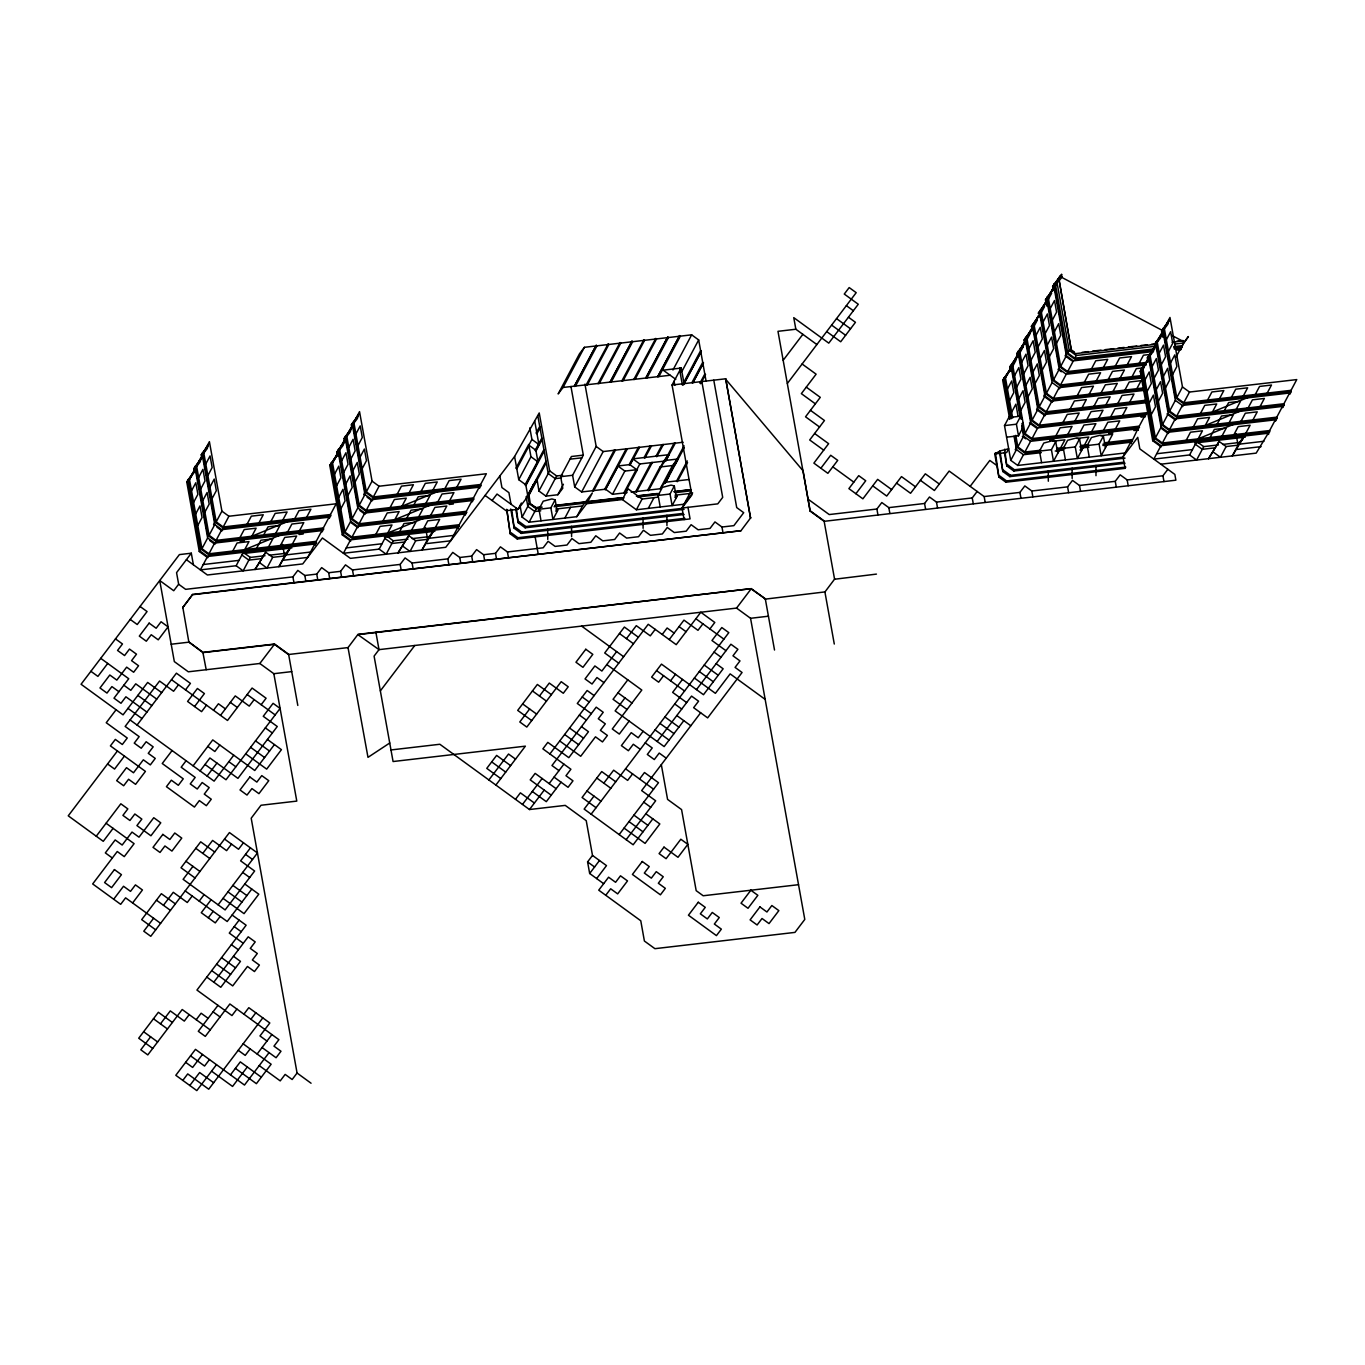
<?xml version="1.0" encoding="UTF-8"?>
<svg xmlns="http://www.w3.org/2000/svg" width="1365" height="1365" viewBox="0 0 1365 1365"><rect width="100%" height="100%" fill="white"/><g stroke="black" fill="none" stroke-linecap="round" stroke-linejoin="round"><path stroke-width="1.5" d="M1022.795 422.553L1022.777 427.757L1018.495 435.793L1006.585 437.175M316.219 541.342L316.424 542.536L209.169 555.009L207.736 557.688L199.29 551.528L186.766 482.033L194.137 471.522L189.445 479.2L201.952 548.696L208.947 553.798L316.219 541.342L321.918 530.61L214.663 543.065L207.651 537.964L195.144 468.485L200.058 462.001L201.269 458.111L196.56 465.789L209.084 535.285L216.079 540.386L323.351 527.931L329.05 517.198L221.778 529.654L214.783 524.57L202.276 455.074L207.19 448.59L208.401 444.7L203.692 452.378L216.216 521.874L223.212 526.975L330.466 514.52L336.182 503.787L228.911 516.243L221.915 511.158L209.408 441.663L203.692 452.378M194.632 472.717L193.898 468.622L201.269 458.111M208.401 444.7L201.03 455.21L206.968 447.379M189.445 479.2L195.144 468.485M196.56 465.789L202.276 455.074M186.766 482.033L194.137 471.522M191.527 490.786L195.809 482.749L197.891 494.318L193.608 502.371M198.659 477.375L202.924 469.338L205.023 480.907L200.74 488.96M205.791 463.964L210.056 455.927L212.155 467.512L207.872 475.549M195.69 513.957L199.972 505.903L202.054 517.489L197.771 525.542M202.822 500.546L207.105 492.492L209.186 504.077L204.904 512.131M209.954 487.134L214.237 479.081L216.318 490.666L212.036 498.72M199.29 551.528L200.706 548.849L188.199 479.354M213.537 524.706L214.97 522.027L202.464 452.532M201.952 548.696L207.651 537.964M209.084 535.285L214.783 524.57M216.216 521.874L221.915 511.158M316.424 542.536L315.008 545.215L314.786 544.021L207.531 556.476L200.399 569.888L236.145 565.741L243.158 570.826L250.29 557.432L264.998 555.709M208.947 553.798L214.663 543.065M216.079 540.386L221.778 529.654M223.212 526.975L228.911 516.243M323.351 527.931L323.556 529.125L216.301 541.598L214.868 544.277L209.8 540.574M330.466 514.52L330.688 515.714L223.433 528.187L222 530.866L216.933 527.163M192.653 594.44L182.671 607.681L192.653 594.44L740.871 530.729L192.499 594.713M232.784 551.033L237.066 542.98L248.976 541.598L244.71 549.651L287.588 532.077L291.871 524.041L303.781 522.641L299.515 530.695M239.916 537.622L244.199 529.569L256.108 528.187L251.843 536.24L294.721 518.666L299.003 510.629L310.913 509.23L306.63 517.284M247.048 524.211L251.331 516.158L263.24 514.776L258.975 522.829M749.197 588.895L358.005 634.35L348.024 647.59L288.442 654.518L274.433 644.314L202.924 652.624L189.07 642.147L203.078 652.351L274.587 644.041L288.595 654.245L297.809 705.432M236.145 565.741L243.277 552.33L250.29 557.432M256.62 548.252L260.903 540.216L272.812 538.834L268.547 546.87M263.752 534.841L268.035 526.805L279.944 525.423L275.679 533.459M270.884 521.447L275.167 513.394L287.077 512.011L282.811 520.048M202.924 652.624L206.2 669.72M265.697 552.245L255.067 569.444L265.697 552.245L272.693 557.329L284.603 555.947L289.534 549.464M272.693 557.329L266.994 568.062L259.981 562.96M280.456 545.488L284.739 537.435L296.649 536.053L292.383 544.106M350.754 541.069L342.308 534.909L329.784 465.414L337.155 454.903L332.463 462.581L344.97 532.077L351.965 537.179L459.237 524.723L464.936 513.991L357.664 526.446L350.669 521.345L338.162 451.866L343.076 445.382L344.287 441.492L339.578 449.17L352.102 518.666L359.097 523.768L466.352 511.312L472.068 500.58L364.796 513.035L357.801 507.951L345.294 438.455L350.208 431.971L351.419 428.081L346.71 435.759L359.234 505.255L366.229 510.356L473.484 497.901L479.2 487.168L371.928 499.624L364.933 494.539L352.426 425.044L357.34 418.56L358.551 414.67L353.842 422.365L366.349 491.844L373.362 496.945L480.617 484.49L486.332 473.757L379.06 486.23L372.065 481.128L359.541 411.633L353.842 422.365M337.65 456.098L336.916 452.003L344.287 441.492M344.782 442.687L344.048 438.592L351.419 428.081M358.551 414.67L351.18 425.18L357.118 417.349M332.463 462.581L338.162 451.866M339.578 449.17L345.294 438.455M346.71 435.759L352.426 425.044M329.784 465.414L337.155 454.903M286.036 553.269L278.904 566.68L290.95 546.785L286.036 553.269L269.212 555.231M334.544 474.167L338.81 466.13L340.909 477.699L336.626 485.752M341.677 460.756L345.942 452.719L348.041 464.288L343.758 472.341M348.792 447.345L353.074 439.308L355.156 450.894L350.89 458.93M355.924 433.933L360.206 425.897L362.288 437.482L358.022 445.519M338.708 497.338L342.99 489.284L345.072 500.87L340.789 508.923M345.84 483.927L350.123 475.873L352.204 487.459L347.921 495.512M352.972 470.515L357.255 462.462L359.336 474.047L355.054 482.101M360.104 457.104L364.387 449.051L366.468 460.636L362.186 468.69M314.786 544.021L307.654 557.432L283.818 560.196M323.556 529.125L322.14 531.821L321.918 530.61M330.688 515.714L329.272 518.41L329.05 517.198M274.433 644.314L259.828 663.492L188.319 671.802L174.328 661.598L159.722 580.534L173.73 590.721L178.644 584.237L176.563 572.652L191.305 553.2L193.386 564.786M342.308 534.909L343.724 532.231L331.217 462.735M363.687 494.676L365.12 491.997L352.597 422.502M344.97 532.077L350.669 521.345M352.102 518.666L357.801 507.951M359.234 505.255L364.933 494.539M366.349 491.844L372.065 481.128M459.237 524.723L458.026 528.596L457.804 527.402L350.549 539.857L343.417 553.269L379.163 549.122L386.176 554.207L393.291 540.813L408.016 539.09M351.965 537.179L357.664 526.446M359.097 523.768L364.796 513.035M366.229 510.356L371.928 499.624M373.362 496.945L379.06 486.23M466.352 511.312L466.574 512.506L359.319 524.979L357.886 527.658L351.129 522.727M473.484 497.901L473.706 499.095L366.451 511.568L365.018 514.247L359.951 510.544M480.617 484.49L480.838 485.701L373.583 498.157L372.15 500.836L367.066 497.15M375.802 534.415L380.084 526.361L391.994 524.979L387.728 533.033L430.606 515.458L434.889 507.422L446.799 506.023L442.533 514.076M382.934 521.003L387.216 512.95L399.126 511.568L394.86 519.621L437.738 502.047L442.021 494.011L453.931 492.629L449.648 500.665M390.066 507.592L394.349 499.539L406.258 498.157L401.975 506.21L444.871 488.636L449.153 480.599L461.063 479.217L456.78 487.254M397.198 494.181L401.481 486.128L413.39 484.746L409.108 492.799M379.163 549.122L386.295 535.711L393.291 540.813M399.638 531.633L403.921 523.597L415.83 522.215L411.565 530.251M406.77 518.222L411.053 510.186L422.962 508.804L418.697 516.84M413.902 504.828L418.185 496.775L430.094 495.393L425.812 503.429M421.034 491.417L425.317 483.364L437.227 481.982L432.944 490.018M408.715 535.626L398.085 552.825L408.715 535.626L415.711 540.711L427.62 539.329L432.534 532.845M348.024 647.59L367.987 757.353L389.742 743.004M415.711 540.711L410.012 551.443L402.999 546.341M423.474 528.869L427.757 520.833L439.667 519.434L435.401 527.487M429.054 536.65L421.922 550.061L433.968 530.166L429.054 536.65L412.23 538.612M457.804 527.402L450.672 540.813L426.836 543.577M466.574 512.506L465.158 515.202L464.936 513.991M473.706 499.095L472.29 501.791L472.068 500.58M480.838 485.701L479.405 488.38L479.2 487.168M186.391 559.684L207.395 574.989L302.74 563.916L322.413 537.981L350.413 558.37L445.758 547.297L514.588 456.524L539.226 412.947L549.651 470.857L538.936 491.025L545.932 496.126L557.841 494.744L562.772 488.261L560.674 476.675L571.406 456.507L583.316 455.125L570.962 386.517M529.825 427.842L531.923 439.428L528.869 445.161L535.865 450.262L537.947 461.848L525.764 484.78L529.245 503.719L522.113 517.13L529.108 522.215L576.781 516.687L586.626 503.719L592.325 492.987L582.497 505.954L576.781 516.687M529.006 445.894L516.806 468.826L515.919 468.195L528.733 444.444L530.951 456.746L518.751 479.678L525.764 484.78M539.755 426.494L536.087 433.029L536.957 433.678L540.011 427.945M584.408 347.307L579.494 353.791L558.149 393.939L563.062 387.455L584.408 347.307L691.663 334.835L698.675 339.936L706.08 381.125M537.742 445.434L539.482 442.158M541.837 438.08L535.131 450.348L536.001 450.996L542.093 439.513M535.865 450.262L538.919 444.529L534.756 421.358M574.716 385.732L596.215 345.311L596.949 345.84L575.45 386.261L574.204 386.397L596.215 345.311M543.918 449.648L525.013 484.865L525.883 485.513L544.191 451.098M521.379 503.02L518.018 509.333L506.091 510.715L485.087 495.427M546.273 462.684L527.982 497.082L527.095 496.45L533.834 483.773M608.125 343.929L586.131 385.015L587.377 384.879L608.858 344.458L607.613 344.594M546 461.233L527.095 496.45M533.288 485.633L536.991 479.166L527.846 496.365L518.018 509.333L497.014 494.045L492.082 500.528M510.271 533.886L506.773 509.452L510.271 533.886L517.267 538.987L690.076 518.905L687.994 507.319M684.104 514.468L521.208 533.391L514.213 528.289L511.756 509.657M684.07 509.35L525.167 527.811L518.171 522.71L516.397 507.934M542.161 507.149L535.882 507.882L530.337 503.856L536.036 507.609L540.216 507.115M620.051 342.53L598.041 383.633L599.286 383.48L620.785 343.076L619.539 343.212M517.267 538.987L517.932 537.725L684.786 518.325L684.121 519.587L682.039 508.019L691.185 490.803L675.283 492.663M521.208 533.391L521.891 532.128L682.79 513.428M525.167 527.811L525.832 526.549L682.654 508.326M529.108 522.215L536.24 508.821L540.216 508.343M541.035 520.833L538.953 509.247L543.219 501.211L551.887 498.942L555.146 499.829L557.227 511.414L555.606 510.971M545.932 496.126L556.647 475.958L562.602 475.276M610.479 381.569L631.961 341.148L632.695 341.677L611.213 382.098L609.967 382.251L631.961 341.148M556.664 508.957L557.944 510.066L552.944 519.451L550.863 507.865L555.146 499.829M557.841 494.744L563.421 484.251M643.888 339.766L621.877 380.852L623.122 380.716L644.621 340.295L643.376 340.448M627.03 492.611L612.527 494.301L605.514 489.199L581.678 491.963L574.682 486.878L572.6 475.293L583.316 455.125M547.706 529.125L547.757 539.38M574.682 486.878L596.181 446.457L584.937 384.094M655.797 338.383L633.804 379.47L635.049 379.334L656.531 338.912L655.285 339.049M564.871 518.069L570.57 507.336M581.678 491.963L603.176 451.559L683.097 442.26M646.225 377.423L667.724 337.001L668.458 337.53L646.959 377.951L645.713 378.088L667.724 337.001M571.543 526.361L571.594 536.616M658.152 376.023L679.634 335.619L680.367 336.148L658.886 376.569L657.64 376.706L679.634 335.619M605.514 489.199L617.867 465.977L629.777 464.595L636.79 469.696L639.827 463.964L663.663 461.199L668.577 454.716L632.831 458.862L629.777 464.595M672.962 370L691.663 334.835M612.527 494.301L624.863 471.079L637.404 469.628L624.556 493.516L623.822 492.987L636.158 469.765L637.404 469.628M680.555 372.389L679.804 368.226L681.203 367.816L684.189 384.418M701.849 381.552L722.699 497.372L717.785 503.856L682.039 508.019L691.867 495.051L672.058 385.015L681.203 367.816M682.056 371.161L698.675 339.936M683.012 383.804L700.603 350.737L701.337 351.266L683.746 384.333M586.626 503.719L622.372 499.556L628.071 488.841L642.079 499.027L658.203 497.15M683.234 385.015L701.337 351.266M691.953 382.61L702.702 362.39L703.436 362.919L692.686 383.138M693.147 381.978L703.436 362.919M699.921 383.241L704.801 374.061L705.534 374.59L700.654 383.77M622.372 499.556L636.38 509.759L642.079 499.027M659.995 467.001L647.658 490.223L648.392 490.752L661.24 466.864L659.995 467.001L672.536 465.55L677.45 459.067L665.54 460.449L660.626 466.932L663.663 461.199M665.54 460.449L668.577 454.716M665.642 461.046L675.3 443.164L674.054 443.318L664.909 460.517L665.642 461.046L669.311 454.17M643.052 518.052L643.103 528.306M648.29 508.377L654.006 497.645M631.176 492.134L660.199 488.755L672.536 465.55M684.07 445.775L664.533 482.528L665.267 483.056L684.343 447.481M660.216 506.995L658.135 495.41L662.4 487.356L671.068 485.104L674.327 485.974L676.409 497.56L674.788 497.116L677.125 496.212L675.846 495.103M660.199 488.755L665.113 482.272L677.45 459.067M665.267 483.056L669.174 475.72M675.044 464.697L677.978 459.186M725.685 378.788L750.562 518.052L725.685 378.788L672.058 385.015M687.278 460.926L676.545 481.128L677.279 481.674L687.55 462.616M677.125 496.212L672.126 505.596L670.044 494.028L674.327 485.974M666.888 515.288L666.939 525.525M876.449 574.102L834.578 579.238L824.153 521.328L810.145 511.124L802.995 470.311M768.444 616.212L750.562 618.294L736.554 608.09L379.009 649.638L357.869 634.623L751.313 588.639L765.304 598.843L774.518 650.03M810.145 511.124L777.982 331.32L795.846 329.238L816.867 344.543M751.159 588.929L765.304 598.843M824.153 521.328L1175.879 480.19L1174.838 474.406L1139.826 448.897L1137.745 437.329L1123.003 456.78L1125.084 468.349L1005.903 482.203L998.907 477.102L994.727 453.948L1000.05 450.945L1008.667 448.761L1006.653 452.549L994.727 453.948M765.168 599.133L824.904 591.915L834.288 644.041M1009.691 419.106L1002.695 380.272L1010.066 369.744L1005.374 377.44L1012.676 417.98M1010.561 370.939L1009.827 366.861L1017.198 356.333L1012.506 364.028L1025.013 433.524L1032.008 438.626L1139.28 426.153L1144.979 415.438L1037.724 427.893L1030.712 422.792L1018.205 353.296L1023.119 346.812L1024.33 342.939L1019.638 350.617L1032.145 420.113L1039.14 425.215L1146.412 412.742L1145.201 416.632L1140.986 417.127M1017.693 357.528L1016.959 353.45L1024.33 342.939M1024.825 344.134L1024.091 340.039L1031.462 329.528L1031.684 330.722L1026.753 337.206L1038.594 316.117L1033.885 323.795L1046.409 393.291L1053.405 398.392L1144.774 387.779M1045.726 302.706L1038.355 313.216L1045.726 302.706L1041.017 310.384L1053.541 379.88L1060.537 384.981L1141.976 375.529M1046.58 305.948L1045.488 299.805L1052.842 289.295L1048.149 296.99L1060.656 366.468L1067.669 371.57L1147.112 362.339M1053.353 290.489L1052.62 286.394L1061.629 274.399L1061.765 277.385L1164.14 331.354M1005.374 377.44L1017.198 356.333M1012.506 364.028L1018.205 353.296M1019.638 350.617L1031.462 329.528M1033.885 323.795L1044.293 305.385M1041.017 310.384L1052.842 289.295M1048.149 296.99L1059.974 275.884M1002.695 380.272L1010.066 369.744M1010.288 370.956L1015.987 360.224M1017.42 357.545L1023.119 346.812M1024.552 344.134L1030.251 333.401M1031.684 330.722L1037.383 320.007M1038.799 317.311L1044.515 306.596M1045.931 303.9L1051.647 293.185M1053.063 290.506L1058.779 279.774M1060.196 277.095L1061.629 274.399M1071.406 350.651L1059.189 280.61L1071.406 350.651L1075.484 353.637L1155.404 344.338M1007.455 389.025L1011.738 380.971L1013.82 392.557L1009.537 400.61M1014.587 375.614L1018.87 367.56L1020.952 379.146L1016.669 387.199M1021.72 362.203L1026.002 354.149L1028.084 365.735L1023.801 373.788M1028.852 348.792L1033.117 340.755L1035.216 352.324L1030.933 360.377M1035.984 335.381L1040.249 327.344L1042.331 338.912L1038.065 346.966M1043.099 321.969L1047.382 313.933L1049.463 325.518L1045.198 333.555M1050.231 308.558L1054.514 300.522L1056.595 312.107L1052.33 320.144M1125.016 452.975L1017.761 465.448L1010.748 460.346L1004.504 425.59L1010.202 414.875M1011.619 412.179L1015.901 404.142L1017.983 415.728M1018.751 398.785L1023.033 390.731L1025.115 402.317L1020.849 410.353M1025.883 385.374L1030.166 377.32L1032.247 388.906L1027.964 396.942M1033.015 371.963L1037.298 363.909L1039.379 375.494L1035.097 383.548M1040.147 358.551L1044.43 350.498L1046.511 362.083L1042.229 370.137M1047.279 345.14L1051.562 337.087L1053.643 348.672L1049.361 356.726M1054.411 331.729L1058.677 323.676L1060.776 335.261L1056.493 343.315M1018.495 435.793L1016.413 424.208L1020.696 416.171L1022.095 418.68M998.907 477.102L995.409 452.668M1125.067 463.23L1009.861 476.624L1002.848 471.522L1000.05 450.945M1015.219 449.768L1016.635 447.072L1014.809 436.851M1025.524 337.36L1038.031 406.855L1036.598 409.534L1045.061 415.694L1046.494 413.015L1145.337 401.532M1043.73 396.123L1045.163 393.444L1033.015 325.996M1054.036 283.715L1066.56 353.211L1065.127 355.89L1071.9 360.821M1125.033 458.111L1013.803 471.027L1006.807 465.926L1004.691 449.221M1010.748 460.346L1016.464 449.614L1014.024 436.1M1040.778 450.194L1024.876 452.037L1017.88 446.935L1023.579 436.203L1021.754 425.982M1025.013 433.524L1030.712 422.792M1032.145 420.113L1037.844 409.381L1025.337 339.885M1145.593 400.269L1046.273 411.803L1039.277 406.702L1044.976 395.969L1032.469 326.491M1046.409 393.291L1052.108 382.575L1039.601 313.08M1053.541 379.88L1059.24 369.164L1046.733 299.669M1060.656 366.468L1066.372 355.753L1053.848 286.258M1154.722 348.877L1074.801 358.159L1067.788 353.074L1069.222 350.378L1056.715 280.883M1005.903 482.203L1006.585 480.941L1125.75 467.086L1125.084 468.349M1009.861 476.624L1010.527 475.344L1123.753 462.189M1013.803 471.027L1014.485 469.765L1123.617 457.087M1017.761 465.448L1023.46 454.716L1041.341 452.634M1024.876 452.037L1030.592 441.304L1137.847 428.849L1138.069 430.043L1133.854 430.538M1032.008 438.626L1037.724 427.893M1039.14 425.215L1044.856 414.482L1148.136 402.487M1046.273 411.803L1051.971 401.071L1145.337 390.236M1053.405 398.392L1059.104 387.66L1142.539 377.969M1060.537 384.981L1066.236 374.249L1146.156 364.967M1067.669 371.57L1073.368 360.855L1153.288 351.556M1074.801 358.159L1076.217 355.48L1156.138 346.198M1144.058 389.093L1053.626 399.604L1052.193 402.283L1045.419 397.351M1059.325 388.871L1060.759 386.193L1142.778 376.655M1041.597 462.667L1039.499 451.098L1043.781 443.045L1052.449 440.776L1055.708 441.663L1057.79 453.248M1055.845 435.862L1060.127 427.808L1072.054 426.426L1067.771 434.462M1062.977 422.45L1067.259 414.397L1079.169 413.015L1074.903 421.051M1070.109 409.039L1074.391 400.986L1086.301 399.604L1082.035 407.657M1077.241 395.628L1081.524 387.575L1093.433 386.193L1089.151 394.246M1084.373 382.217L1088.656 374.164L1100.565 372.781L1096.283 380.835M1091.505 368.806L1095.771 360.752L1107.698 359.37L1103.415 367.424M1059.206 450.552L1053.507 461.285L1051.425 449.699L1055.708 441.663M1048.269 470.959L1048.32 481.214M1060.639 447.874L1064.922 439.837L1052.995 441.219M1065.434 459.903L1063.335 448.317L1067.618 440.281L1076.285 438.011L1079.544 438.899L1081.626 450.467L1079.988 450.041L1082.343 449.136L1081.063 448.027L1089.014 447.106M1079.681 433.08L1083.964 425.044L1095.89 423.662L1091.608 431.698M1086.813 419.669L1091.096 411.633L1103.005 410.251L1098.74 418.287M1093.945 406.258L1098.228 398.222L1110.137 396.84L1105.872 404.876M1101.077 392.847L1105.36 384.811L1117.27 383.428L1112.987 391.465M1108.209 379.453L1112.492 371.399L1124.402 370.017L1120.119 378.054M1115.341 366.042L1119.607 357.988L1131.534 356.606L1127.251 364.643M1083.042 447.788L1077.343 458.521L1075.262 446.935L1079.544 438.899M1072.105 468.195L1072.156 478.45M1084.475 445.109L1088.758 437.056L1076.831 438.455M1089.27 457.139L1087.171 445.553L1091.454 437.5L1100.122 435.247L1103.381 436.118L1105.462 447.703M1103.517 430.316L1107.8 422.263L1119.727 420.881L1115.444 428.934M1110.649 416.905L1114.932 408.852L1126.842 407.47L1122.576 415.523M1117.781 403.494L1122.064 395.458L1133.974 394.058L1129.708 402.112M1124.914 390.083L1129.196 382.046L1141.106 380.647L1136.823 388.701M1132.046 376.672L1136.328 368.635L1144.262 367.714M1139.178 363.261L1143.443 355.224L1149.415 354.525M1106.879 445.024L1101.18 455.756L1099.098 444.171L1103.381 436.118M1161.188 446.901L1152.725 440.741L1140.219 371.246L1147.573 360.718L1142.88 368.413L1155.387 437.909L1162.4 443.011L1269.655 430.538L1275.354 419.823L1168.099 432.278L1161.103 427.177L1148.579 357.681L1153.493 351.197L1154.705 347.324L1150.013 355.002L1162.519 424.498L1169.532 429.6L1276.787 417.144L1282.486 406.412L1175.231 418.867L1168.218 413.766L1155.711 344.287L1160.625 337.803L1161.837 333.913L1157.145 341.591L1169.651 411.087L1176.647 416.188L1283.919 403.733L1289.618 393.001L1182.363 405.456L1175.35 400.372L1162.843 330.876L1167.757 324.392L1168.969 320.502L1164.277 328.18L1176.784 397.676L1183.779 402.777L1291.051 390.322L1296.75 379.589L1189.495 392.045L1182.482 386.96L1169.976 317.465L1164.277 328.18M1148.084 361.913L1147.351 357.835L1154.705 347.324M1161.837 333.913L1154.466 344.424L1160.421 336.592M1162.707 337.138L1161.598 331.012L1168.969 320.502M1142.88 368.413L1148.579 357.681M1150.013 355.002L1155.711 344.287M1157.145 341.591L1162.843 330.876M1140.219 371.246L1147.573 360.718M1095.941 465.431L1095.993 475.685M1108.312 442.345L1112.594 434.292L1100.668 435.674M1144.962 379.999L1149.245 371.945L1151.326 383.531L1147.044 391.584M1152.094 366.588L1156.377 358.551L1158.458 370.12L1154.176 378.173M1159.226 353.177L1163.509 345.14L1165.591 356.709L1161.308 364.762M1166.358 339.766L1170.641 331.729L1172.723 343.315L1168.44 351.351M1149.142 403.17L1153.408 395.116L1155.507 406.702L1151.224 414.738M1156.257 389.759L1160.54 381.705L1162.622 393.291L1158.356 401.344M1163.389 376.348L1167.672 368.294L1169.754 379.88L1165.488 387.933M1170.522 362.936L1174.804 354.883L1176.886 366.468L1172.603 374.522M1172.228 342.393L1183.045 340.602L1176.732 341.335M1123.003 456.78L1130.715 442.243L1102.92 445.485M1130.715 442.243L1130.937 443.454L1137.847 428.849M1175.879 357.323L1180.623 348.382L1174.327 349.116M1138.069 430.043L1139.28 426.153M1176.647 350.071L1180.844 349.594L1183.489 343.024L1188.403 336.541L1182.056 345.703L1173.644 346.676M1152.725 440.741L1154.159 438.063L1141.635 368.567M1155.387 437.909L1161.103 427.177M1162.519 424.498L1168.218 413.766M1169.651 411.087L1175.35 400.372M1176.784 397.676L1182.482 386.96M1269.655 430.538L1268.443 434.428L1268.221 433.234L1160.967 445.69L1153.834 459.101L1189.598 454.954L1196.593 460.039L1203.725 446.628L1218.45 444.922M1162.4 443.011L1168.099 432.278M1169.532 429.6L1175.231 418.867M1176.647 416.188L1182.363 405.456M1183.779 402.777L1189.495 392.045M1276.787 417.144L1277.009 418.338L1169.737 430.811L1168.321 433.49L1161.547 428.559M1283.919 403.733L1284.141 404.927L1176.869 417.4L1175.453 420.079L1166.99 413.919M1182.568 406.668L1184.001 403.989L1291.256 391.516L1291.051 390.322M1186.236 440.247L1190.502 432.193L1202.428 430.811L1198.146 438.847L1241.024 421.29L1245.307 413.237L1257.233 411.855L1252.951 419.908M1193.351 426.836L1197.634 418.782L1209.561 417.4L1205.278 425.453L1248.156 407.879L1252.439 399.843L1264.365 398.444L1260.083 406.497M1200.483 413.424L1204.766 405.371L1216.693 403.989L1212.41 412.042L1255.288 394.468L1259.571 386.431L1271.48 385.032L1267.215 393.086M1207.616 400.013L1211.898 391.96L1223.808 390.578L1219.542 398.631M1189.598 454.954L1196.73 441.543L1203.725 446.628M1210.073 437.465L1214.338 429.429L1226.265 428.047L1221.982 436.083M1217.188 424.054L1221.47 416.018L1233.397 414.636L1229.114 422.672M1224.32 410.643L1228.602 402.607L1240.529 401.225L1236.246 409.261M1231.452 397.249L1235.735 389.196L1247.644 387.814L1243.379 395.85M1219.133 441.441L1208.52 458.657L1219.133 441.441L1226.128 446.543L1238.055 445.161L1242.969 438.677M1226.128 446.543L1220.429 457.275L1213.434 452.173M1233.909 434.701L1238.174 426.648L1250.101 425.266L1245.818 433.319M1239.471 442.482L1232.339 455.893L1244.402 435.998L1239.471 442.482L1222.648 444.444M1160.847 464.202L1256.175 453.129L1268.221 433.234M1277.009 418.338L1275.575 421.017L1275.354 419.823M1284.141 404.927L1282.708 407.623L1282.486 406.412M1291.256 391.516L1289.84 394.212L1289.618 393.001M193.898 468.622L199.836 460.79M107.733 663.424L97.905 676.392L90.892 671.29M116.076 709.766L106.248 722.733L127.252 738.021L122.321 744.505L115.325 739.403L110.411 745.887L145.424 771.379L135.596 784.346L128.583 779.261L123.669 785.745L116.673 780.644L126.501 767.676L133.497 772.778L143.342 759.81L150.338 764.895L155.252 758.411L148.256 753.326L153.17 746.843L146.157 741.741L141.243 748.225L134.248 743.123L139.162 736.639L125.153 726.436L159.569 681.05L173.577 691.253L178.491 684.769M344.048 438.592L349.986 430.76M336.916 452.003L342.854 444.171M117.407 750.989L68.25 815.826L103.262 841.318L113.09 828.35M137.08 725.054L176.409 673.184L190.417 683.387L185.504 689.871M124.42 756.091L114.575 769.058L107.579 763.956M96.25 836.216L120.837 803.797L127.832 808.899L122.918 815.383L129.931 820.484L134.845 814.001L141.841 819.102L136.927 825.586L150.935 835.772L160.763 822.822L153.767 817.72L139.008 837.172L132.013 832.07L122.185 845.037L115.172 839.936L105.344 852.903L112.34 858.005M194.581 706.541L204.409 693.574L197.413 688.489L187.585 701.456L201.576 711.643L206.507 705.159M178.644 584.237L185.64 589.339L292.912 576.883L297.826 570.399L304.822 575.484L316.748 574.102L321.662 567.618L328.658 572.72L340.585 571.338L345.499 564.854L352.494 569.956L400.167 564.41L405.081 557.927L412.094 563.028L447.839 558.865L452.753 552.398L459.766 557.483L471.676 556.101L476.59 549.617L483.602 554.719L495.512 553.337L500.426 546.853L507.439 551.955L543.185 547.792L548.099 541.308L555.111 546.409L567.021 545.027L571.935 538.544L578.948 543.645L590.857 542.263L595.771 535.78L602.784 540.864L614.694 539.482L619.608 532.998L626.62 538.1L638.53 536.718L643.444 530.234L650.457 535.336L662.366 533.954L667.28 527.47L674.293 532.555L686.203 531.173L691.117 524.689L698.129 529.791L710.039 528.409L714.953 521.925L721.966 527.027L733.875 525.644L743.703 512.677L736.708 507.575L713.776 380.17M172.092 750.545L162.247 763.513L183.251 778.818L178.337 785.302L171.342 780.2L166.428 786.684L194.427 807.073L199.341 800.59L206.354 805.691L211.268 799.207L204.272 794.106L209.186 787.622L202.174 782.52L197.26 789.004L190.264 783.919L195.178 777.436L181.17 767.232L186.084 760.749M213.503 710.261L218.417 703.777L225.413 708.879M220.499 715.362L235.258 695.911L249.249 706.115L254.18 699.631M193.096 765.85L212.752 739.915L254.76 770.508L274.433 744.573M200.092 770.952L209.92 757.985L237.937 778.374L277.266 726.504L263.257 716.301L273.085 703.333L280.098 708.435L226.01 779.756L205.006 764.468M219.765 745.017L214.851 751.501L207.838 746.399M113.687 899.228L123.515 886.26L130.528 891.362L135.442 884.878L142.438 889.98L132.61 902.948M207.088 776.037L216.933 763.069M261.176 704.715L266.09 698.232L252.081 688.045L227.511 720.464L171.495 679.668M233.756 755.203L214.1 781.138L130.084 719.952M153.614 918.236L143.786 931.203L150.781 936.305L229.439 832.565L257.439 852.971L218.11 904.841M163.442 905.268L173.27 892.301L187.278 902.504L192.192 896.02M192.943 866.365L183.115 879.333L225.123 909.926L254.624 871.024L240.615 860.837L250.443 847.87M202.771 853.398L212.599 840.431L226.607 850.634L231.521 844.15M199.205 901.122L204.119 894.638M243.448 842.768L238.534 849.252L224.525 839.048M211.114 899.74L201.286 912.707L215.278 922.894L220.209 916.41M533.101 485.087L535.558 481.845M208.282 917.809L213.196 911.325M380.357 690.878L414.772 645.491M251.791 889.093L227.204 921.512L185.196 890.918M150.628 1036.837L140.8 1049.804L147.795 1054.906L182.21 1009.52L210.21 1029.91M160.456 1023.869L170.301 1010.902L184.292 1021.105L189.206 1014.622M239.114 920.129L229.286 933.097L243.294 943.3M213.793 982.203L248.208 936.817L255.204 941.918L250.29 948.402L257.303 953.487L252.371 959.97L259.384 965.072L254.47 971.556L247.457 966.454L232.715 985.905L211.712 970.617M196.219 1019.706L201.133 1013.222L208.128 1018.324M217.973 1005.357L198.3 1031.292L205.296 1036.393L229.883 1003.975L278.904 1039.669L273.973 1046.153L280.985 1051.255L276.071 1057.738L262.063 1047.535M182.808 1080.398L187.722 1073.914L208.726 1089.202L262.814 1017.88M202.464 1054.463L192.636 1067.43L185.64 1062.328M236.879 1009.076L231.965 1015.56L196.952 990.069L246.127 925.231L232.118 915.028M189.803 1085.499L199.648 1072.532L213.64 1082.718M209.476 1059.564L204.562 1066.048L190.554 1055.845M243.891 1014.178L248.805 1007.694L269.809 1022.982L259.981 1035.95L266.977 1041.051M216.472 1064.666L196.816 1090.601L175.812 1075.296L195.468 1049.361L244.489 1085.056L269.059 1052.637M250.887 1019.28L255.801 1012.796M230.48 1074.852L240.308 1061.885L261.312 1077.19M250.136 1048.917L245.222 1055.401L238.227 1050.299M247.304 1066.986L232.562 1086.438L211.558 1071.15M257.149 1054.019L271.891 1034.568M783.186 360.275L802.859 334.34M692.652 492.867L684.053 504.214L636.38 509.759M529.62 708.998L519.792 721.966L526.805 727.067L561.203 681.681L568.215 686.783L563.301 693.266L549.293 683.063L539.465 696.031M787.366 383.446L856.196 292.673L849.184 287.571L844.27 294.055L858.278 304.241L828.777 343.144L793.765 317.653L795.846 329.238M488.875 779.961L508.531 754.026L515.526 759.128M495.87 785.063L525.371 746.16L393.069 761.534L374.095 656.121L379.009 649.638L375.887 632.268M259.828 663.492L273.836 673.696L296.785 801.101L261.022 805.248L251.194 818.215L297.075 1073.026L292.161 1079.51L285.149 1074.409L280.235 1080.892L259.231 1065.604M616.622 651.6L601.88 671.051L594.884 665.949L585.039 678.917L592.052 684.019L596.966 677.535L603.961 682.636M626.467 638.632L636.295 625.665L650.303 635.851L655.217 629.367M515.475 799.327L520.389 792.843L534.398 803.047M549.89 753.941L648.221 624.283L676.221 644.672L700.808 612.254L714.799 622.457L709.885 628.941M522.471 804.429L542.144 778.494M390.987 749.948L439.854 744.266L529.484 809.53L544.226 790.079M549.139 783.595L563.899 764.144M627.798 679.855L613.056 699.307L627.064 709.51M662.213 634.469L667.127 627.985L674.139 633.087M740.734 531.019L750.716 517.762M561.066 782.213L546.307 801.664L532.299 791.461M624.965 697.925L615.137 710.892L664.158 746.587L683.814 720.652M669.225 639.571L683.967 620.12L697.976 630.323L702.89 623.839M629.146 721.095L619.318 734.063L612.305 728.961L641.806 690.059L606.794 664.567M663.561 675.709L658.647 682.193L651.634 677.091L661.479 664.124L703.487 694.717L723.143 668.782L716.147 663.68M820.877 468.229L830.705 455.262L837.718 460.363L827.872 473.331L813.881 463.127L828.623 443.676L814.615 433.49M670.556 680.811L675.47 674.327M593.98 796.119L584.152 809.087L633.155 844.781L652.828 818.846M603.808 783.152L613.653 770.184L627.644 780.388L632.575 773.904M643.154 731.282L638.223 737.765L631.227 732.664L621.399 745.631L628.395 750.733L633.309 744.249L640.322 749.351M682.483 679.412L672.638 692.379L686.646 702.583M736.554 608.09L751.313 588.639M591.147 814.188L728.808 632.643L721.812 627.542L711.967 640.509L725.975 650.713M657.145 741.485L691.56 696.099L698.573 701.201L693.642 707.684L707.65 717.888L742.065 672.501L735.07 667.4L739.984 660.916L732.971 655.814L737.902 649.331L730.889 644.229L696.474 689.615M639.571 779.005L644.485 772.522L658.493 782.708L619.164 834.578M855.889 493.721L865.717 480.753L858.721 475.651L848.894 488.619L862.885 498.822L877.644 479.371L891.635 489.574M603.671 883.684L589.663 873.481L587.581 861.912L592.495 855.428L586.233 820.672L565.229 805.384L529.484 809.53M700.654 712.786L641.652 790.591L655.661 800.777L626.16 839.68M589.663 873.481L599.491 860.513M596.659 878.582L606.487 865.615L592.495 855.428M808.216 499.266L829.22 514.554L876.893 509.026L881.807 502.542L888.803 507.626L924.566 503.48L929.48 496.996L936.475 502.098L972.238 497.935L977.152 491.451M1052.62 286.394L1058.557 278.562M1058.899 281.156L1062.055 276.822M1045.488 299.805L1051.425 291.974M824.75 592.205L834.732 578.948M1038.594 316.117L1031.223 326.627L1037.161 318.796M1024.091 340.039L1030.029 332.207M605.753 895.269L610.667 888.786L617.663 893.887L627.508 880.92L620.495 875.818L615.581 882.302L608.585 877.2L598.74 890.168L640.765 920.761L644.399 941.031L654.91 948.675L794.942 932.397L804.787 919.43L750.562 618.294M1016.959 353.45L1022.897 345.618M1009.827 366.861L1015.782 359.029M970.157 486.35L989.813 460.432L996.825 465.516M920.385 480.309L934.394 490.513L949.153 471.061L984.148 496.553L1019.911 492.407L1024.825 485.923L1031.821 491.008L1067.584 486.861L1072.498 480.378L1079.493 485.479L1115.256 481.316L1120.17 474.832L1127.166 479.934L1162.929 475.788L1167.843 469.304M1161.598 331.012L1167.536 323.181M1147.351 357.835L1153.288 350.003M679.804 368.226L663.185 370.171L675.777 379.334M1082.104 352.341L1088.4 351.607M1092.614 351.112L1101.026 350.14M1105.223 349.645L1113.635 348.672M1117.85 348.177L1124.163 347.444M1128.36 346.966L1136.772 345.976M1140.986 345.499L1147.3 344.765M1151.497 344.27L1155.711 343.792M1175.077 343.997L1183.489 343.024L1183.045 340.602M1152.828 350.327L1075.006 359.37L1066.56 353.211M1173.866 347.887L1182.278 346.915M1145.696 363.738L1067.874 372.781L1059.428 366.622L1046.904 297.126M569.973 459.186L581.9 457.804M1020.696 416.171L1008.769 417.553L1009.486 418.816L1009.486 416.206L1010.544 416.803M560.674 476.675L572.6 475.293M1004.504 425.59L1016.413 424.208M561.186 477.955L555.231 478.637L548.218 473.536L537.793 415.625M1146.617 413.953L1039.362 426.426L1030.899 420.266L1018.392 350.771M449.153 504.47L453.351 503.992M665.113 482.272L688.95 479.507M1139.502 427.364L1032.23 439.837L1023.767 433.678L1021.924 423.457M1049.736 440.315L1053.934 439.82M1108.619 433.473L1112.833 432.978M240.103 541.342L244.318 540.847M299.003 534.5L303.201 534.005M554.872 505.408L621.877 497.628M638.615 495.683L657.469 493.499M674.208 491.554L690.963 489.608L674.071 491.827M554.719 505.698L623.822 497.662M636.38 496.212L659.414 493.533M554.122 506.739L583.913 503.275M585.909 503.037L623.651 498.652M637.557 497.048L659.397 494.505M1056.664 448.334L1064.615 447.413M1080.5 445.57L1088.451 444.649M1104.336 442.806L1132.148 439.564M538.953 509.247L550.863 507.865M658.135 495.41L670.044 494.028M1039.499 451.098L1051.425 449.699M1063.335 448.317L1075.262 446.935M1087.171 445.553L1099.098 444.171M1039.823 451.525L1025.098 453.231L1016.635 447.072M1056.647 449.58L1065.058 448.59M1079.783 446.884L1088.195 445.911M1102.92 444.205L1132.37 440.776M540.779 510.8L534.824 511.5L527.811 506.398L526.088 496.741M555.845 509.043L582.497 505.954M675.027 495.205L689.752 493.499M1055.247 451.03L1063.181 450.092M191.305 553.2L179.395 554.6L81.064 684.257L123.072 714.851L147.659 682.432L161.667 692.635M459.442 525.917L352.187 538.39L343.724 532.231M1269.877 431.75L1162.605 444.222L1154.159 438.063M243.499 553.525L291.871 547.911M384.418 537.162L434.889 531.292M1194.836 442.994L1245.307 437.124M203.249 564.53L238.994 560.367M286.667 554.838L310.503 552.057M346.266 547.911L382.012 543.748M429.685 538.22L453.521 535.438M1156.684 453.743L1192.447 449.58M1240.12 444.052L1263.956 441.27M260.766 558.729L248.857 560.111L241.861 555.009M403.784 542.11L391.874 543.492L384.879 538.39M1214.219 447.925L1202.292 449.324L1195.296 444.222M1237.27 449.409L1261.106 446.645M171.188 644.229L189.07 642.147M273.836 673.696L291.718 671.614M798.525 884.691L703.18 895.764L696.184 890.663L681.579 809.599L667.57 799.395L661.325 764.656M563.062 387.455L670.181 375.256M1171.58 335.278L1182.755 341.165M1184.001 403.989L1175.538 397.829L1163.031 328.334M1176.869 417.4L1168.406 411.24L1155.899 341.745M1071.696 350.088L1074.426 352.085M1069.222 350.378L1076.217 355.48M1169.737 430.811L1161.274 424.651L1148.767 355.156M1066.372 355.753L1073.368 360.855M1059.24 369.164L1066.236 374.249M1057.994 369.301L1061.373 371.775M1160.967 445.69L1153.971 440.588L1141.447 371.092L1146.156 363.414M1060.759 386.193L1052.296 380.033L1039.772 310.538M1052.108 382.575L1059.104 387.66M1045.163 393.444L1053.626 399.604M1044.976 395.969L1051.971 401.071M1038.031 406.855L1046.494 413.015M1037.844 409.381L1044.856 414.482M1029.483 422.945L1036.24 427.876M846.351 305.641L853.364 310.725M1023.579 436.203L1030.592 441.304M1022.351 436.356L1025.729 438.813M848.45 317.209L855.446 322.311L840.704 341.762L826.695 331.576M836.523 318.608L850.532 328.794M1016.464 449.614L1023.46 454.716M831.609 325.092L845.618 335.278M1007.472 464.663L1014.485 469.765M1003.531 470.26L1010.527 475.344M999.572 475.839L1006.585 480.941M802.108 363.994L816.116 374.181L801.357 393.632L815.366 403.835M806.288 387.148L820.28 397.351L805.538 416.803L819.546 427.006M939.308 484.029L925.316 473.826L910.557 493.277L896.549 483.091M810.452 410.319L824.46 420.522L809.701 439.974L823.709 450.16M915.471 486.793L901.48 476.607L886.721 496.058L872.73 485.855M832.804 466.847L853.808 482.135M810.298 510.851L824.306 521.038M632.831 458.862L639.827 463.964M596.181 446.457L603.176 451.559M617.867 465.977L624.863 471.079M531.923 439.428L538.919 444.529M530.951 456.746L537.947 461.848M549.651 470.857L556.647 475.958M695.877 618.737L723.894 639.127M529.245 503.719L536.24 508.821M679.053 626.603L686.049 631.705M714.066 652.095L721.061 657.196M765.151 699.375L730.156 673.883L715.396 693.335L694.393 678.03M518.837 521.447L525.832 526.549M514.895 527.027L521.891 532.128M704.221 665.062L718.229 675.265M510.937 532.623L517.932 537.725M699.307 671.546L713.315 681.749M638.376 637.25L624.385 627.047L604.712 652.982L618.72 663.185M619.454 633.531L633.462 643.734M656.548 670.607L684.565 690.997M581.626 626.108L623.634 656.702M674.737 703.965L681.732 709.066M676.818 715.55L690.809 725.753M365.12 491.997L373.583 498.157M664.892 716.932L678.9 727.136M617.97 692.823L631.978 703.026M659.978 723.416L673.986 733.619M366.451 511.568L357.988 505.408L345.481 435.913M655.064 729.9L669.072 740.103M594.133 695.604L587.138 690.502L577.293 703.47L591.301 713.656M359.319 524.979L350.856 518.819L338.349 449.324M582.224 696.986L589.219 702.088M645.236 742.867L652.231 747.969L647.317 754.453L654.313 759.554L659.227 753.071L666.239 758.172M350.549 539.857L343.536 534.756L331.03 465.26L335.722 457.582M551.375 694.649L537.366 684.462L517.71 710.397L531.719 720.583M579.391 715.055L586.387 720.14M532.452 690.946L546.461 701.132M581.473 726.624L588.469 731.725L568.813 757.66L547.809 742.372L542.878 748.856L570.894 769.246L565.98 775.73L572.976 780.831L568.062 787.315L554.054 777.112M569.546 728.006L583.555 738.209M625.562 768.802L653.579 789.192M522.624 703.913L536.633 714.1M564.632 734.489L578.641 744.693M559.718 740.973L580.722 756.278L595.481 736.827L602.477 741.929L607.391 735.445L600.395 730.343L605.309 723.86L598.297 718.758L603.228 712.274L596.215 707.172L551.972 765.526L558.968 770.628M615.734 781.77L601.726 771.566L582.07 797.501L596.061 807.705M643.734 802.159L650.747 807.261M596.812 778.05L610.82 788.253M645.833 813.745L659.824 823.948L645.082 843.399L624.078 828.094M633.906 815.127L647.914 825.33M586.984 791.018L600.992 801.221M628.992 821.611L643 831.814M214.97 522.027L223.433 528.187M556.135 788.697L535.131 773.392L530.217 779.876L551.221 795.181M216.301 541.598L207.838 535.438L195.332 465.943M510.612 765.611L496.621 755.408L486.776 768.376L500.784 778.579M200.706 548.849L209.169 555.009M491.69 761.892L505.698 772.095M207.531 556.476L200.518 551.375L188.012 481.879L192.704 474.201M587.581 861.912L594.577 866.997M140.066 606.47L147.062 611.554L137.234 624.522L130.221 619.437M247.167 694.529L275.184 714.919M230.344 702.395L237.339 707.497M265.339 727.886L272.352 732.988M267.438 739.472L281.429 749.675L266.687 769.126L245.683 753.821M115.479 638.888L122.475 643.973L117.561 650.457L124.573 655.558L129.487 649.075L136.483 654.176L131.569 660.66L138.565 665.762L133.651 672.245L126.655 667.144L116.827 680.111L109.814 675.01L99.986 687.977L106.982 693.079L111.896 686.595L118.909 691.697M255.511 740.854L269.519 751.057M250.597 747.337L264.605 757.541M100.737 658.339L128.737 678.729L113.995 698.18L120.99 703.282L125.904 696.798L146.908 712.086M156.736 699.119L135.732 683.831L130.818 690.315L123.823 685.213M137.831 695.399L151.822 705.603M228.842 761.687L235.855 766.789M127.986 708.367L141.994 718.57M245.529 854.354L252.525 859.455M214.697 852.016L200.689 841.83L181.016 867.765L195.024 877.951M242.697 872.423L249.693 877.507M195.775 848.313L209.783 858.5M244.779 883.991L258.787 894.194L244.045 913.646L223.041 898.358M232.869 885.39L246.877 895.577M185.947 861.281L199.938 871.467M227.955 891.874L241.946 902.06M106.095 823.249L134.094 843.655L124.266 856.623L117.254 851.521L92.684 883.94L120.683 904.33L125.597 897.846L160.609 923.337M234.2 926.613L241.213 931.715M175.368 903.886L161.36 893.7L141.687 919.635L155.695 929.821M231.368 944.682L238.38 949.784M156.446 900.183L170.437 910.37M233.466 956.268L240.462 961.37L220.789 987.287L206.798 977.101M221.54 957.65L235.548 967.853M216.625 964.134L230.634 974.337M213.042 1011.84L220.055 1016.942M297.075 1073.026L311.066 1083.23M243.141 1043.815L271.14 1064.222L256.398 1083.674L235.394 1068.368M172.382 1022.487L158.374 1012.284L138.718 1038.219L152.709 1048.422M153.46 1018.768L167.468 1028.971M143.632 1031.735L157.623 1041.939M1104.899 445.246L1106.179 446.355M1057.227 450.791L1058.506 451.9M725.532 379.06L802.859 470.584M1235.973 433.575L1238.055 445.161M1180.623 348.382L1180.844 349.594M1162.929 475.788L1163.97 481.572M1144.979 415.438L1145.201 416.632M1127.166 479.934L1128.207 485.735M1115.256 481.316L1116.297 487.117M1055.623 285.507L1067.788 353.074M1079.493 485.479L1080.534 491.264M1067.584 486.861L1068.624 492.646M1027.111 339.134L1039.277 406.702M1011.619 366.212L1021.191 419.362M1011.073 366.707L1020.269 417.809M1031.821 491.008L1032.861 496.809M1008.65 372.44L1003.94 380.118L1010.902 418.731M1015.799 435.35L1017.88 446.935M1004.128 377.576L1011.482 418.458M1019.911 492.407L1020.952 498.191M1004.367 452.412L1006.807 465.926M999.385 452.207L1002.848 471.522M984.148 496.553L985.189 502.354M972.238 497.935L973.279 503.736M936.475 502.098L937.533 507.882M924.566 503.48L925.607 509.264M888.803 507.626L889.861 513.428M876.893 509.026L877.934 514.81M721.966 527.027L723.006 532.811M679.958 367.953L680.708 372.099M679.77 370.495L682.398 385.032M674.071 381.227L674.822 385.374M538.936 491.025L536.991 479.166M528.75 493.925L530.337 503.856M535.148 536.906L538.271 554.275M514.588 456.524L518.751 479.678M520.031 505.545L522.113 517.13M515.731 509.196L518.171 522.71M511.005 504.231L508.923 492.646L501.928 487.561L499.846 475.975M510.732 508.991L514.213 528.289M507.439 551.955L508.48 557.739M495.512 553.337L496.553 559.121M483.602 554.719L484.643 560.503M471.676 556.101L472.717 561.902M459.766 557.483L460.807 563.284M447.839 558.865L448.88 564.666M425.539 527.743L427.62 539.329M412.094 563.028L413.134 568.813M400.167 564.41L401.208 570.212M352.494 569.956L353.535 575.74M340.585 571.338L341.625 577.122M328.658 572.72L329.699 578.521M316.748 574.102L317.789 579.903M304.822 575.484L305.862 581.285M292.912 576.883L293.953 582.667M282.521 544.362L284.603 555.947M182.825 607.408L188.916 642.437M614.182 450.279L592.683 490.683L593.417 491.229L615.427 450.126L614.182 450.279M626.177 448.88L604.695 489.301L605.429 489.83L627.422 448.727L626.177 448.88M638.308 447.464L629.163 464.663L629.896 465.209L639.554 447.328L638.308 447.464M650.218 446.082L644.126 457.548L644.86 458.077L651.463 445.946L650.218 446.082M651.122 462.65L635.732 491.605L636.465 492.134L652.368 462.513L651.122 462.65M662.144 444.7L656.053 456.166L656.77 456.695L663.39 444.546L662.144 444.7M149.143 623.14L139.315 636.107L146.311 641.209L151.225 634.725L158.238 639.827L168.066 626.859L161.07 621.757L156.156 628.241L149.143 623.14M114.438 869.59L104.593 882.558L111.606 887.642L121.434 874.675L114.438 869.59M162.845 834.39L153.017 847.358L160.012 852.46L164.926 845.976L171.939 851.077L181.767 838.11L174.771 833.008L169.857 839.492L162.845 834.39M249.846 776.992L240.018 789.96L247.014 795.061L251.945 788.578L258.94 793.662L268.769 780.695L261.773 775.61L256.859 782.094L249.846 776.992M585.79 649.262L575.962 662.23L582.957 667.331L592.802 654.364L585.79 649.262M642.25 861.469L632.422 874.436L660.421 894.826L665.335 888.342L658.339 883.24L663.254 876.757L656.258 871.655L651.344 878.139L644.331 873.054L649.245 866.57L642.25 861.469M664.004 847.119L659.09 853.603L666.086 858.687L680.828 839.236L687.841 844.338L677.995 857.305L664.004 847.119M698.266 902.248L688.438 915.215L716.437 935.622L721.351 929.138L714.356 924.037L719.27 917.553L712.274 912.451L707.343 918.935L700.347 913.833L705.261 907.35L698.266 902.248M750.852 890.236L741.024 903.203L748.02 908.288L757.848 895.321L750.852 890.236M759.93 906.906L750.102 919.874L757.114 924.975L762.028 918.491L769.024 923.593L778.852 910.626L771.856 905.524L766.942 912.008L759.93 906.906"/></g></svg>
